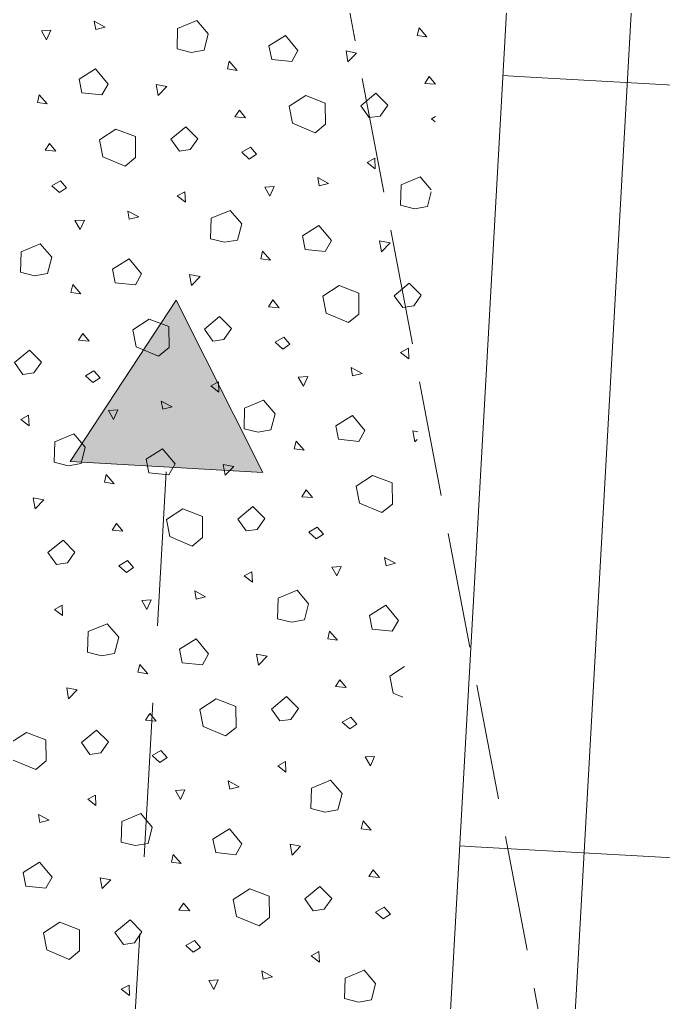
# Model space of a CAD drawing. Header units: metres. Extents: x -19025 to 34897, y -14024 to 26069.
# Drawn here: x -12058 to -11640, y 13887 to 14524 of the extents above; entities that cross this region are included whole.
import ezdxf

# ---------------------------------------------------------------- set-up
doc = ezdxf.new("R2010")
doc.units = ezdxf.units.M
doc.header["$MEASUREMENT"] = 0
doc.linetypes.add('Strichlinie eng', pattern=[0.1, 0.075, -0.025])
doc.linetypes.add('Strichlinie mittel', pattern=[0.15, 0.1, -0.05])
for name, color, linetype in [('212 Gefälle 2D', 7, 'Continuous'), ('221 Gefälledämmung 3D', 7, 'Continuous'), ('310 Dachkonstruktion massiv', 7, 'Continuous'), ('930 Beschriftung Allgemein', 7, 'Continuous')]:
    doc.layers.add(name, color=color, linetype=linetype)

# ---------------------------------------------------------------- blocks, each defined once
blk = doc.blocks.new('Linie_11_1', base_point=(-13.74539, 17.9849))
at = {"layer": '212 Gefälle 2D', "linetype": 'Continuous', "lineweight": 5, "true_color": 0xdd6f00}
blk.add_hatch(color=32, dxfattribs=at).paths.add_polyline_path([(-13.70756, 18.64522), (-13.77615, 18.54072), (-13.65135, 18.53357)])
at = {"layer": '212 Gefälle 2D', "color": 32, "linetype": 'Continuous', "lineweight": 5, "true_color": 0xdd6f00}
for p, q in [((-13.70756, 18.64522), (-13.77615, 18.54072)), ((-13.70756, 18.64522), (-13.65135, 18.53357)), ((-13.65135, 18.53357), (-13.77615, 18.54072))]:
    blk.add_line(p, q, dxfattribs=at)
at = {"layer": '212 Gefälle 2D', "color": 32, "linetype": 'Strichlinie mittel', "lineweight": 5, "true_color": 0xdd6f00}
blk.add_line((-13.74539, 17.9849), (-13.71375, 18.53714), dxfattribs=at)
blk = doc.blocks.new('Dachfläche_38_1', base_point=(-13.24519, 21.8148))
at = {"layer": '310 Dachkonstruktion massiv', "color": 7, "linetype": 'Continuous', "lineweight": 13, "flags": 128}
blk.add_lwpolyline([(-12.57075, 21.77699), (-13.24519, 21.8148), (-13.5032, 17.2121)], dxfattribs=at)
blk = doc.blocks.new('*X769')
at = {"layer": '930 Beschriftung Allgemein', "color": 254, "linetype": 'Continuous', "lineweight": 9, "true_color": 0xd4d4d4}
for p, q in [((-13.76053, 18.82607), (-13.75959, 18.82076)), ((-13.75347, 18.8223), (-13.76053, 18.82607)), ((-13.75959, 18.82076), (-13.75347, 18.8223)), ((-13.70649, 18.82143), (-13.70688, 18.80813)), ((-13.69416, 18.82657), (-13.70649, 18.82143)), ((-13.68669, 18.81785), (-13.69416, 18.82657)), ((-13.55, 18.82183), (-13.55117, 18.81683)), ((-13.54484, 18.81589), (-13.55, 18.82183)), ((-13.7887, 18.82028), (-13.79479, 18.81989)), ((-13.79479, 18.81989), (-13.79149, 18.81408)), ((-13.79149, 18.81408), (-13.7887, 18.82028)), ((-13.6894, 18.80733), (-13.68669, 18.81785)), ((-13.64731, 18.81012), (-13.63662, 18.81679)), ((-13.63662, 18.81679), (-13.62851, 18.80704)), ((-13.55117, 18.81683), (-13.54484, 18.81589)), ((-13.70688, 18.80813), (-13.69781, 18.80585)), ((-13.64553, 18.8013), (-13.64731, 18.81012)), ((-13.69781, 18.80585), (-13.6894, 18.80733)), ((-13.62851, 18.80704), (-13.63251, 18.79995)), ((-13.59733, 18.80676), (-13.59049, 18.80545)), ((-13.59608, 18.79967), (-13.59733, 18.80676)), ((-13.59049, 18.80545), (-13.59608, 18.79967)), ((-13.77041, 18.78841), (-13.75972, 18.79509)), ((-13.75972, 18.79509), (-13.75161, 18.78533)), ((-13.6731, 18.80012), (-13.67427, 18.79512)), ((-13.67427, 18.79512), (-13.66794, 18.79418)), ((-13.66794, 18.79418), (-13.6731, 18.80012)), ((-13.63251, 18.79995), (-13.64553, 18.8013)), ((-13.54627, 18.78579), (-13.5434, 18.79017)), ((-13.5434, 18.79017), (-13.53932, 18.78519)), ((-13.76863, 18.7796), (-13.77041, 18.78841)), ((-13.75161, 18.78533), (-13.75561, 18.77824)), ((-13.72043, 18.78505), (-13.71359, 18.78375)), ((-13.71919, 18.77797), (-13.72043, 18.78505)), ((-13.71359, 18.78375), (-13.71919, 18.77797)), ((-13.53932, 18.78519), (-13.54627, 18.78579)), ((-13.7962, 18.77841), (-13.79737, 18.77342)), ((-13.79104, 18.77248), (-13.7962, 18.77841)), ((-13.75561, 18.77824), (-13.76863, 18.7796)), ((-13.6235, 18.77783), (-13.63414, 18.77094)), ((-13.61078, 18.773), (-13.6235, 18.77783)), ((-13.57801, 18.77937), (-13.58777, 18.77127)), ((-13.57026, 18.77162), (-13.57801, 18.77937)), ((-13.79737, 18.77342), (-13.79104, 18.77248)), ((-13.63414, 18.77094), (-13.63197, 18.75991)), ((-13.61065, 18.75933), (-13.61078, 18.773)), ((-13.58777, 18.77127), (-13.5823, 18.76356)), ((-13.57518, 18.76459), (-13.57026, 18.77162)), ((-13.66937, 18.76408), (-13.6665, 18.76847)), ((-13.66242, 18.76348), (-13.66937, 18.76408)), ((-13.6665, 18.76847), (-13.66242, 18.76348)), ((-13.5823, 18.76356), (-13.57518, 18.76459)), ((-13.5394, 18.76422), (-13.54184, 18.76279)), ((-13.70112, 18.75767), (-13.71087, 18.74956)), ((-13.69336, 18.74991), (-13.70112, 18.75767)), ((-13.63197, 18.75991), (-13.61743, 18.7538)), ((-13.61743, 18.7538), (-13.61065, 18.75933)), ((-13.54184, 18.76279), (-13.5396, 18.76078)), ((-13.7466, 18.75613), (-13.75725, 18.74923)), ((-13.73388, 18.7513), (-13.7466, 18.75613)), ((-13.73375, 18.73763), (-13.73388, 18.7513)), ((-13.79247, 18.74237), (-13.7896, 18.74676)), ((-13.7896, 18.74676), (-13.78552, 18.74177)), ((-13.75725, 18.74923), (-13.75507, 18.7382)), ((-13.71087, 18.74956), (-13.7054, 18.74185)), ((-13.69828, 18.74288), (-13.69336, 18.74991)), ((-13.65936, 18.74435), (-13.66494, 18.74109)), ((-13.65536, 18.73981), (-13.65936, 18.74435)), ((-13.78552, 18.74177), (-13.79247, 18.74237)), ((-13.75507, 18.7382), (-13.74053, 18.7321)), ((-13.7054, 18.74185), (-13.69828, 18.74288)), ((-13.66494, 18.74109), (-13.66006, 18.7367)), ((-13.66006, 18.7367), (-13.65536, 18.73981)), ((-13.74053, 18.7321), (-13.73375, 18.73763)), ((-13.58365, 18.73448), (-13.57865, 18.73719)), ((-13.57836, 18.7304), (-13.58365, 18.73448)), ((-13.57865, 18.73719), (-13.57836, 18.7304)), ((-13.54936, 18.72518), (-13.56168, 18.72004)), ((-13.54207, 18.71667), (-13.54936, 18.72518)), ((-13.78246, 18.72265), (-13.78804, 18.71938)), ((-13.78804, 18.71938), (-13.78316, 18.71499)), ((-13.77846, 18.71811), (-13.78246, 18.72265)), ((-13.64389, 18.71888), (-13.64998, 18.7185)), ((-13.64668, 18.71269), (-13.64389, 18.71888)), ((-13.61572, 18.72468), (-13.61478, 18.71937)), ((-13.60867, 18.7209), (-13.61572, 18.72468)), ((-13.61478, 18.71937), (-13.60867, 18.7209)), ((-13.56168, 18.72004), (-13.56208, 18.70673)), ((-13.78316, 18.71499), (-13.77846, 18.71811)), ((-13.70675, 18.71278), (-13.70175, 18.71549)), ((-13.70146, 18.70869), (-13.70675, 18.71278)), ((-13.70175, 18.71549), (-13.70146, 18.70869)), ((-13.64998, 18.7185), (-13.64668, 18.71269)), ((-13.54459, 18.70594), (-13.54214, 18.71548)), ((-13.56208, 18.70673), (-13.553, 18.70445)), ((-13.553, 18.70445), (-13.54459, 18.70594)), ((-13.73882, 18.70297), (-13.73788, 18.69766)), ((-13.73177, 18.6992), (-13.73882, 18.70297)), ((-13.67246, 18.70347), (-13.68478, 18.69833)), ((-13.66499, 18.69475), (-13.67246, 18.70347)), ((-13.76699, 18.69718), (-13.77309, 18.69679)), ((-13.77309, 18.69679), (-13.76978, 18.69098)), ((-13.76978, 18.69098), (-13.76699, 18.69718)), ((-13.73788, 18.69766), (-13.73177, 18.6992)), ((-13.68478, 18.69833), (-13.68518, 18.68503)), ((-13.66769, 18.68423), (-13.66499, 18.69475)), ((-13.6256, 18.68701), (-13.61492, 18.69369)), ((-13.61492, 18.69369), (-13.60681, 18.68394)), ((-13.62382, 18.6782), (-13.6256, 18.68701)), ((-13.79556, 18.68176), (-13.80788, 18.67662)), ((-13.78809, 18.67304), (-13.79556, 18.68176)), ((-13.68518, 18.68503), (-13.6761, 18.68275)), ((-13.6761, 18.68275), (-13.66769, 18.68423)), ((-13.60681, 18.68394), (-13.6108, 18.67685)), ((-13.57563, 18.68365), (-13.56878, 18.68235)), ((-13.57438, 18.67657), (-13.57563, 18.68365)), ((-13.56878, 18.68235), (-13.57438, 18.67657)), ((-13.80788, 18.67662), (-13.80828, 18.66332)), ((-13.65139, 18.67702), (-13.65256, 18.67202)), ((-13.64624, 18.67108), (-13.65139, 18.67702)), ((-13.6108, 18.67685), (-13.62382, 18.6782)), ((-13.7908, 18.66252), (-13.78809, 18.67304)), ((-13.7487, 18.66531), (-13.73802, 18.67198)), ((-13.73802, 18.67198), (-13.72991, 18.66223)), ((-13.65256, 18.67202), (-13.64624, 18.67108)), ((-13.80828, 18.66332), (-13.7992, 18.66104)), ((-13.7992, 18.66104), (-13.7908, 18.66252)), ((-13.74692, 18.6565), (-13.7487, 18.66531)), ((-13.72991, 18.66223), (-13.73391, 18.65514)), ((-13.69873, 18.66195), (-13.69188, 18.66065)), ((-13.69748, 18.65487), (-13.69873, 18.66195)), ((-13.77449, 18.65531), (-13.77566, 18.65032)), ((-13.76934, 18.64938), (-13.77449, 18.65531)), ((-13.73391, 18.65514), (-13.74692, 18.6565)), ((-13.69188, 18.66065), (-13.69748, 18.65487)), ((-13.55631, 18.65627), (-13.56606, 18.64817)), ((-13.54855, 18.64851), (-13.55631, 18.65627)), ((-13.77566, 18.65032), (-13.76934, 18.64938)), ((-13.60179, 18.65473), (-13.61244, 18.64784)), ((-13.58907, 18.6499), (-13.60179, 18.65473)), ((-13.58894, 18.63623), (-13.58907, 18.6499)), ((-13.55347, 18.64149), (-13.54855, 18.64851)), ((-13.64767, 18.64098), (-13.64479, 18.64537)), ((-13.64479, 18.64537), (-13.64072, 18.64038)), ((-13.61244, 18.64784), (-13.61027, 18.63681)), ((-13.56606, 18.64817), (-13.56059, 18.64046)), ((-13.64072, 18.64038), (-13.64767, 18.64098)), ((-13.61027, 18.63681), (-13.59573, 18.6307)), ((-13.59573, 18.6307), (-13.58894, 18.63623)), ((-13.56059, 18.64046), (-13.55347, 18.64149)), ((-13.72489, 18.63303), (-13.73554, 18.62613)), ((-13.71217, 18.6282), (-13.72489, 18.63303)), ((-13.67941, 18.63457), (-13.68916, 18.62646)), ((-13.67165, 18.62681), (-13.67941, 18.63457)), ((-13.77077, 18.61927), (-13.76789, 18.62366)), ((-13.76789, 18.62366), (-13.76382, 18.61867)), ((-13.73554, 18.62613), (-13.73337, 18.6151)), ((-13.71205, 18.61453), (-13.71217, 18.6282)), ((-13.68916, 18.62646), (-13.68369, 18.61875)), ((-13.67657, 18.61978), (-13.67165, 18.62681)), ((-13.76382, 18.61867), (-13.77077, 18.61927)), ((-13.68369, 18.61875), (-13.67657, 18.61978)), ((-13.63765, 18.62125), (-13.64324, 18.61799)), ((-13.64324, 18.61799), (-13.63836, 18.6136)), ((-13.63836, 18.6136), (-13.63366, 18.61671)), ((-13.63366, 18.61671), (-13.63765, 18.62125)), ((-13.80251, 18.61286), (-13.81226, 18.60475)), ((-13.79475, 18.6051), (-13.80251, 18.61286)), ((-13.73337, 18.6151), (-13.71883, 18.609)), ((-13.71883, 18.609), (-13.71205, 18.61453)), ((-13.56194, 18.61138), (-13.55694, 18.61409)), ((-13.55666, 18.6073), (-13.56194, 18.61138)), ((-13.55694, 18.61409), (-13.55666, 18.6073)), ((-13.81226, 18.60475), (-13.8068, 18.59705)), ((-13.79967, 18.59807), (-13.79475, 18.6051)), ((-13.8068, 18.59705), (-13.79967, 18.59807)), ((-13.76075, 18.59955), (-13.76634, 18.59628)), ((-13.75676, 18.595), (-13.76075, 18.59955)), ((-13.59401, 18.60158), (-13.59308, 18.59627)), ((-13.58696, 18.5978), (-13.59401, 18.60158)), ((-13.59308, 18.59627), (-13.58696, 18.5978)), ((-13.76634, 18.59628), (-13.76146, 18.59189)), ((-13.76146, 18.59189), (-13.75676, 18.595)), ((-13.68504, 18.58968), (-13.68004, 18.59238)), ((-13.68004, 18.59238), (-13.67976, 18.58559)), ((-13.62219, 18.59578), (-13.62828, 18.59539)), ((-13.62828, 18.59539), (-13.62497, 18.58959)), ((-13.62497, 18.58959), (-13.62219, 18.59578)), ((-13.67976, 18.58559), (-13.68504, 18.58968)), ((-13.71711, 18.57987), (-13.71618, 18.57456)), ((-13.71006, 18.57609), (-13.71711, 18.57987)), ((-13.65075, 18.58037), (-13.66308, 18.57523)), ((-13.64328, 18.57165), (-13.65075, 18.58037)), ((-13.74529, 18.57408), (-13.75138, 18.57369)), ((-13.75138, 18.57369), (-13.74807, 18.56788)), ((-13.74807, 18.56788), (-13.74529, 18.57408)), ((-13.71618, 18.57456), (-13.71006, 18.57609)), ((-13.66308, 18.57523), (-13.66347, 18.56193)), ((-13.80814, 18.56797), (-13.80314, 18.57068)), ((-13.80286, 18.56388), (-13.80814, 18.56797)), ((-13.80314, 18.57068), (-13.80286, 18.56388)), ((-13.64599, 18.56113), (-13.64328, 18.57165)), ((-13.6039, 18.56391), (-13.59321, 18.57059)), ((-13.59321, 18.57059), (-13.5851, 18.56084)), ((-13.66347, 18.56193), (-13.6544, 18.55965)), ((-13.6544, 18.55965), (-13.64599, 18.56113)), ((-13.60212, 18.5551), (-13.6039, 18.56391)), ((-13.5851, 18.56084), (-13.5891, 18.55374)), ((-13.55392, 18.56055), (-13.55085, 18.55997)), ((-13.55267, 18.55347), (-13.55392, 18.56055)), ((-13.78618, 18.55352), (-13.78657, 18.54022)), ((-13.77385, 18.55866), (-13.78618, 18.55352)), ((-13.76638, 18.54994), (-13.77385, 18.55866)), ((-13.62968, 18.55392), (-13.63086, 18.54892)), ((-13.62453, 18.54798), (-13.62968, 18.55392)), ((-13.5891, 18.55374), (-13.60212, 18.5551)), ((-13.55113, 18.55506), (-13.55267, 18.55347)), ((-13.76909, 18.53942), (-13.76638, 18.54994)), ((-13.727, 18.54221), (-13.71631, 18.54888)), ((-13.71631, 18.54888), (-13.7082, 18.53913)), ((-13.63086, 18.54892), (-13.62453, 18.54798)), ((-13.78657, 18.54022), (-13.7775, 18.53794)), ((-13.72522, 18.53339), (-13.727, 18.54221)), ((-13.7775, 18.53794), (-13.76909, 18.53942)), ((-13.7082, 18.53913), (-13.7122, 18.53204)), ((-13.67702, 18.53885), (-13.67018, 18.53754)), ((-13.67577, 18.53177), (-13.67702, 18.53885)), ((-13.67018, 18.53754), (-13.67577, 18.53177)), ((-13.75279, 18.53221), (-13.75396, 18.52721)), ((-13.74763, 18.52628), (-13.75279, 18.53221)), ((-13.7122, 18.53204), (-13.72522, 18.53339)), ((-13.58008, 18.53163), (-13.59073, 18.52473)), ((-13.56737, 18.5268), (-13.58008, 18.53163)), ((-13.75396, 18.52721), (-13.74763, 18.52628)), ((-13.62596, 18.51788), (-13.62308, 18.52226)), ((-13.62308, 18.52226), (-13.61901, 18.51728)), ((-13.59073, 18.52473), (-13.58856, 18.51371)), ((-13.56724, 18.51313), (-13.56737, 18.5268)), ((-13.80012, 18.51714), (-13.79328, 18.51584)), ((-13.79887, 18.51006), (-13.80012, 18.51714)), ((-13.79328, 18.51584), (-13.79887, 18.51006)), ((-13.61901, 18.51728), (-13.62596, 18.51788)), ((-13.70318, 18.50993), (-13.71383, 18.50303)), ((-13.69047, 18.50509), (-13.70318, 18.50993)), ((-13.6577, 18.51147), (-13.66745, 18.50336)), ((-13.64995, 18.50371), (-13.6577, 18.51147)), ((-13.58856, 18.51371), (-13.57402, 18.5076)), ((-13.57402, 18.5076), (-13.56724, 18.51313)), ((-13.71383, 18.50303), (-13.71166, 18.492)), ((-13.69034, 18.49143), (-13.69047, 18.50509)), ((-13.66745, 18.50336), (-13.66199, 18.49565)), ((-13.65487, 18.49668), (-13.64995, 18.50371)), ((-13.74906, 18.49617), (-13.74619, 18.50056)), ((-13.74211, 18.49557), (-13.74906, 18.49617)), ((-13.74619, 18.50056), (-13.74211, 18.49557)), ((-13.66199, 18.49565), (-13.65487, 18.49668)), ((-13.61595, 18.49815), (-13.62153, 18.49489)), ((-13.61195, 18.49361), (-13.61595, 18.49815)), ((-13.7808, 18.48976), (-13.79056, 18.48165)), ((-13.77305, 18.482), (-13.7808, 18.48976)), ((-13.71166, 18.492), (-13.69712, 18.4859)), ((-13.69712, 18.4859), (-13.69034, 18.49143)), ((-13.62153, 18.49489), (-13.61665, 18.4905)), ((-13.61665, 18.4905), (-13.61195, 18.49361)), ((-13.79056, 18.48165), (-13.78509, 18.47395)), ((-13.77797, 18.47497), (-13.77305, 18.482)), ((-13.57231, 18.47848), (-13.57137, 18.47316)), ((-13.56525, 18.4747), (-13.57231, 18.47848)), ((-13.78509, 18.47395), (-13.77797, 18.47497)), ((-13.73905, 18.47645), (-13.74463, 18.47318)), ((-13.74463, 18.47318), (-13.73975, 18.46879)), ((-13.73975, 18.46879), (-13.73505, 18.4719)), ((-13.73505, 18.4719), (-13.73905, 18.47645)), ((-13.60048, 18.47268), (-13.60657, 18.47229)), ((-13.60657, 18.47229), (-13.60327, 18.46649)), ((-13.60327, 18.46649), (-13.60048, 18.47268)), ((-13.57137, 18.47316), (-13.56525, 18.4747)), ((-13.66334, 18.46658), (-13.65834, 18.46928)), ((-13.65805, 18.46249), (-13.66334, 18.46658)), ((-13.65834, 18.46928), (-13.65805, 18.46249)), ((-13.69541, 18.45677), (-13.69447, 18.45146)), ((-13.68835, 18.45299), (-13.69541, 18.45677)), ((-13.69447, 18.45146), (-13.68835, 18.45299)), ((-13.64137, 18.45213), (-13.64176, 18.43883)), ((-13.62904, 18.45727), (-13.64137, 18.45213)), ((-13.62157, 18.44855), (-13.62904, 18.45727)), ((-13.78644, 18.44487), (-13.78144, 18.44758)), ((-13.78115, 18.44078), (-13.78644, 18.44487)), ((-13.78144, 18.44758), (-13.78115, 18.44078)), ((-13.72358, 18.45098), (-13.72967, 18.45059)), ((-13.72967, 18.45059), (-13.72637, 18.44478)), ((-13.72637, 18.44478), (-13.72358, 18.45098)), ((-13.62428, 18.43803), (-13.62157, 18.44855)), ((-13.58219, 18.44081), (-13.5715, 18.44749)), ((-13.5715, 18.44749), (-13.5634, 18.43774)), ((-13.64176, 18.43883), (-13.63269, 18.43655)), ((-13.58041, 18.432), (-13.58219, 18.44081)), ((-13.75214, 18.43556), (-13.76447, 18.43042)), ((-13.74467, 18.42684), (-13.75214, 18.43556)), ((-13.63269, 18.43655), (-13.62428, 18.43803)), ((-13.56739, 18.43064), (-13.58041, 18.432)), ((-13.5634, 18.43774), (-13.56739, 18.43064)), ((-13.76447, 18.43042), (-13.76487, 18.41712)), ((-13.74738, 18.41632), (-13.74467, 18.42684)), ((-13.70529, 18.41911), (-13.6946, 18.42578)), ((-13.6946, 18.42578), (-13.6865, 18.41603)), ((-13.60798, 18.43082), (-13.60915, 18.42582)), ((-13.60915, 18.42582), (-13.60282, 18.42488)), ((-13.60282, 18.42488), (-13.60798, 18.43082)), ((-13.76487, 18.41712), (-13.75579, 18.41484)), ((-13.75579, 18.41484), (-13.74738, 18.41632)), ((-13.70351, 18.41029), (-13.70529, 18.41911)), ((-13.6865, 18.41603), (-13.69049, 18.40894)), ((-13.65532, 18.41575), (-13.64847, 18.41444)), ((-13.65407, 18.40867), (-13.65532, 18.41575)), ((-13.64847, 18.41444), (-13.65407, 18.40867)), ((-13.73108, 18.40911), (-13.73225, 18.40411)), ((-13.72593, 18.40318), (-13.73108, 18.40911)), ((-13.69049, 18.40894), (-13.70351, 18.41029)), ((-13.55938, 18.40788), (-13.56903, 18.40163)), ((-13.73225, 18.40411), (-13.72593, 18.40318)), ((-13.56903, 18.40163), (-13.56685, 18.39061)), ((-13.77842, 18.39404), (-13.77157, 18.39274)), ((-13.77717, 18.38696), (-13.77842, 18.39404)), ((-13.60426, 18.39478), (-13.60138, 18.39916)), ((-13.5973, 18.39418), (-13.60426, 18.39478)), ((-13.60138, 18.39916), (-13.5973, 18.39418)), ((-13.77157, 18.39274), (-13.77717, 18.38696)), ((-13.636, 18.38837), (-13.64575, 18.38026)), ((-13.62824, 18.38061), (-13.636, 18.38837)), ((-13.56685, 18.39061), (-13.5605, 18.38794)), ((-13.68148, 18.38682), (-13.69213, 18.37993)), ((-13.66876, 18.38199), (-13.68148, 18.38682)), ((-13.66863, 18.36833), (-13.66876, 18.38199)), ((-13.72736, 18.37307), (-13.72448, 18.37746)), ((-13.72448, 18.37746), (-13.72041, 18.37247)), ((-13.69213, 18.37993), (-13.68995, 18.3689)), ((-13.64575, 18.38026), (-13.64028, 18.37255)), ((-13.63316, 18.37358), (-13.62824, 18.38061)), ((-13.59424, 18.37505), (-13.59983, 18.37179)), ((-13.59025, 18.37051), (-13.59424, 18.37505)), ((-13.72041, 18.37247), (-13.72736, 18.37307)), ((-13.68995, 18.3689), (-13.67542, 18.36279)), ((-13.67542, 18.36279), (-13.66863, 18.36833)), ((-13.64028, 18.37255), (-13.63316, 18.37358)), ((-13.59983, 18.37179), (-13.59494, 18.3674)), ((-13.59494, 18.3674), (-13.59025, 18.37051)), ((-13.80458, 18.36512), (-13.81523, 18.35822)), ((-13.79186, 18.36029), (-13.80458, 18.36512)), ((-13.7591, 18.36666), (-13.76885, 18.35855)), ((-13.75134, 18.3589), (-13.7591, 18.36666)), ((-13.79173, 18.34662), (-13.79186, 18.36029)), ((-13.76885, 18.35855), (-13.76338, 18.35084)), ((-13.75626, 18.35187), (-13.75134, 18.3589)), ((-13.76338, 18.35084), (-13.75626, 18.35187)), ((-13.71734, 18.35335), (-13.72293, 18.35008)), ((-13.72293, 18.35008), (-13.71805, 18.34569)), ((-13.71335, 18.3488), (-13.71734, 18.35335)), ((-13.57877, 18.34958), (-13.58487, 18.34919)), ((-13.58487, 18.34919), (-13.58156, 18.34339)), ((-13.58156, 18.34339), (-13.57877, 18.34958)), ((-13.81306, 18.3472), (-13.79852, 18.34109)), ((-13.79852, 18.34109), (-13.79173, 18.34662)), ((-13.71805, 18.34569), (-13.71335, 18.3488)), ((-13.64163, 18.34348), (-13.63663, 18.34618)), ((-13.63635, 18.33939), (-13.64163, 18.34348)), ((-13.63663, 18.34618), (-13.63635, 18.33939)), ((-13.6737, 18.33367), (-13.67277, 18.32836)), ((-13.66665, 18.32989), (-13.6737, 18.33367)), ((-13.60734, 18.33417), (-13.61967, 18.32903)), ((-13.59987, 18.32545), (-13.60734, 18.33417)), ((-13.76473, 18.32177), (-13.75973, 18.32448)), ((-13.75973, 18.32448), (-13.75945, 18.31768)), ((-13.70188, 18.32788), (-13.70797, 18.32749)), ((-13.70797, 18.32749), (-13.70466, 18.32168)), ((-13.70466, 18.32168), (-13.70188, 18.32788)), ((-13.67277, 18.32836), (-13.66665, 18.32989)), ((-13.61967, 18.32903), (-13.62006, 18.31572)), ((-13.60258, 18.31493), (-13.59987, 18.32545)), ((-13.75945, 18.31768), (-13.76473, 18.32177)), ((-13.7968, 18.31196), (-13.79587, 18.30665)), ((-13.78975, 18.30819), (-13.7968, 18.31196)), ((-13.73044, 18.31246), (-13.74277, 18.30732)), ((-13.72297, 18.30374), (-13.73044, 18.31246)), ((-13.62006, 18.31572), (-13.61099, 18.31344)), ((-13.61099, 18.31344), (-13.60258, 18.31493)), ((-13.79587, 18.30665), (-13.78975, 18.30819)), ((-13.74277, 18.30732), (-13.74316, 18.29402)), ((-13.58627, 18.30772), (-13.58744, 18.30272)), ((-13.58112, 18.30178), (-13.58627, 18.30772)), ((-13.72568, 18.29322), (-13.72297, 18.30374)), ((-13.68359, 18.29601), (-13.6729, 18.30268)), ((-13.6729, 18.30268), (-13.66479, 18.29293)), ((-13.58744, 18.30272), (-13.58112, 18.30178)), ((-13.74316, 18.29402), (-13.73409, 18.29174)), ((-13.73409, 18.29174), (-13.72568, 18.29322)), ((-13.6818, 18.28719), (-13.68359, 18.29601)), ((-13.66479, 18.29293), (-13.66879, 18.28584)), ((-13.63361, 18.29265), (-13.62676, 18.29134)), ((-13.63236, 18.28556), (-13.63361, 18.29265)), ((-13.70937, 18.28601), (-13.71055, 18.28101)), ((-13.70422, 18.28007), (-13.70937, 18.28601)), ((-13.66879, 18.28584), (-13.6818, 18.28719)), ((-13.62676, 18.29134), (-13.63236, 18.28556)), ((-13.80669, 18.2743), (-13.796, 18.28098)), ((-13.796, 18.28098), (-13.78789, 18.27122)), ((-13.71055, 18.28101), (-13.70422, 18.28007)), ((-13.80491, 18.26549), (-13.80669, 18.2743)), ((-13.58255, 18.27168), (-13.57967, 18.27606)), ((-13.57967, 18.27606), (-13.5756, 18.27108)), ((-13.78789, 18.27122), (-13.79189, 18.26413)), ((-13.75671, 18.27094), (-13.74986, 18.26964)), ((-13.75546, 18.26386), (-13.75671, 18.27094)), ((-13.74986, 18.26964), (-13.75546, 18.26386)), ((-13.5756, 18.27108), (-13.58255, 18.27168)), ((-13.79189, 18.26413), (-13.80491, 18.26549)), ((-13.65977, 18.26372), (-13.67042, 18.25683)), ((-13.64706, 18.25889), (-13.65977, 18.26372)), ((-13.61429, 18.26526), (-13.62404, 18.25716)), ((-13.60653, 18.25751), (-13.61429, 18.26526)), ((-13.70565, 18.24997), (-13.70277, 18.25436)), ((-13.70277, 18.25436), (-13.6987, 18.24937)), ((-13.67042, 18.25683), (-13.66825, 18.2458)), ((-13.64693, 18.24522), (-13.64706, 18.25889)), ((-13.62404, 18.25716), (-13.61858, 18.24945)), ((-13.61146, 18.25048), (-13.60653, 18.25751)), ((-13.6987, 18.24937), (-13.70565, 18.24997)), ((-13.61858, 18.24945), (-13.61146, 18.25048)), ((-13.57253, 18.25195), (-13.57812, 18.24868)), ((-13.57812, 18.24868), (-13.57324, 18.2443)), ((-13.57324, 18.2443), (-13.56854, 18.24741)), ((-13.56854, 18.24741), (-13.57253, 18.25195)), ((-13.78287, 18.24202), (-13.79352, 18.23512)), ((-13.77016, 18.23719), (-13.78287, 18.24202)), ((-13.73739, 18.24356), (-13.74714, 18.23545)), ((-13.72964, 18.2358), (-13.73739, 18.24356)), ((-13.66825, 18.2458), (-13.65371, 18.23969)), ((-13.65371, 18.23969), (-13.64693, 18.24522)), ((-13.79352, 18.23512), (-13.79135, 18.22409)), ((-13.77003, 18.22352), (-13.77016, 18.23719)), ((-13.74714, 18.23545), (-13.74168, 18.22774)), ((-13.73456, 18.22877), (-13.72964, 18.2358)), ((-13.74168, 18.22774), (-13.73456, 18.22877)), ((-13.69564, 18.23024), (-13.70122, 18.22698)), ((-13.69164, 18.2257), (-13.69564, 18.23024)), ((-13.79135, 18.22409), (-13.77681, 18.21799)), ((-13.77681, 18.21799), (-13.77003, 18.22352)), ((-13.70122, 18.22698), (-13.69634, 18.22259)), ((-13.69634, 18.22259), (-13.69164, 18.2257)), ((-13.61992, 18.22037), (-13.61492, 18.22308)), ((-13.61492, 18.22308), (-13.61464, 18.21629)), ((-13.61464, 18.21629), (-13.61992, 18.22037)), ((-13.652, 18.21057), (-13.65106, 18.20526)), ((-13.64494, 18.20679), (-13.652, 18.21057)), ((-13.58563, 18.21107), (-13.59796, 18.20593)), ((-13.57816, 18.20234), (-13.58563, 18.21107)), ((-13.68017, 18.20477), (-13.68626, 18.20439)), ((-13.68626, 18.20439), (-13.68296, 18.19858)), ((-13.68296, 18.19858), (-13.68017, 18.20477)), ((-13.65106, 18.20526), (-13.64494, 18.20679)), ((-13.59796, 18.20593), (-13.59835, 18.19262)), ((-13.74302, 18.19867), (-13.73803, 18.20138)), ((-13.73774, 18.19458), (-13.74302, 18.19867)), ((-13.73803, 18.20138), (-13.73774, 18.19458)), ((-13.58087, 18.19183), (-13.57816, 18.20234)), ((-13.59835, 18.19262), (-13.58928, 18.19034)), ((-13.58928, 18.19034), (-13.58087, 18.19183))]:
    blk.add_line(p, q, dxfattribs=at)
blk = doc.blocks.new('Schraffur_2_1', base_point=(4.65639, 0))
at = {"layer": '930 Beschriftung Allgemein', "color": 254, "linetype": 'Strichlinie mittel', "lineweight": 9, "true_color": 0xd4d4d4}
blk.add_blockref('*X769', (0, 0), dxfattribs=at)
blk = doc.blocks.new('Dachfläche_78_1', base_point=(-13.46946, 17.32928))
at = {"layer": '221 Gefälledämmung 3D', "color": 32, "linetype": 'Strichlinie eng', "lineweight": 5, "true_color": 0xdd6f00, "flags": 128}
blk.add_lwpolyline([(-13.46946, 17.32928), (-13.43319, 17.9763), (-14.13803, 21.70457), (-14.38034, 17.38146)], close=True, dxfattribs=at)
blk = doc.blocks.new('*X940')
at = {"layer": '310 Dachkonstruktion massiv', "color": 253, "linetype": 'Continuous', "lineweight": 9, "true_color": 0x9f9f9f}
for p, q in [((-13.48563, 18.79023), (-13.49566, 18.79079)), ((-13.49566, 18.79079), (-13.48563, 18.79023)), ((-12.98641, 18.76224), (-13.48563, 18.79023)), ((-13.48563, 18.79023), (-12.98641, 18.76224)), ((-13.51361, 18.29101), (-13.52365, 18.29157)), ((-13.52365, 18.29157), (-13.51361, 18.29101)), ((-13.0144, 18.26302), (-13.51361, 18.29101)), ((-13.51361, 18.29101), (-13.0144, 18.26302))]:
    blk.add_line(p, q, dxfattribs=at)
blk = doc.blocks.new('Dachfläche_82_1', base_point=(-13.31554, 22.004))
at = {"layer": '310 Dachkonstruktion massiv', "color": 7, "linetype": 'Continuous', "lineweight": 13, "flags": 128}
blk.add_lwpolyline([(-13.31554, 22.004), (-13.5951, 17.01694), (-12.92066, 16.97913)], dxfattribs=at)
at = {"layer": '310 Dachkonstruktion massiv', "color": 7, "linetype": 'Continuous', "lineweight": 13}
blk.add_blockref('*X940', (0, 0), dxfattribs=at)

msp = doc.modelspace()

# ---------------------------------------------------------------- block references
at = {"layer": '212 Gefälle 2D', "color": 32, "linetype": 'Strichlinie mittel', "lineweight": 5, "true_color": 0xdd6f00, "xscale": 1000, "yscale": 1000, "zscale": 1000}
msp.add_blockref('Linie_11_1', (-11994.059, 13681.836), dxfattribs=at)
at = {"layer": '221 Gefälledämmung 3D', "color": 32, "linetype": 'Strichlinie eng', "lineweight": 5, "true_color": 0xdd6f00, "xscale": 1000, "yscale": 1000, "zscale": 1000}
msp.add_blockref('Dachfläche_78_1', (-11718.136, 13026.208), dxfattribs=at)
at = {"layer": '310 Dachkonstruktion massiv', "color": 7, "linetype": 'Continuous', "lineweight": 13, "xscale": 1000, "yscale": 1000, "zscale": 1000}
for name, p in [('Dachfläche_82_1', (-11564.208, 17700.934)), ('Dachfläche_38_1', (-11493.859, 17511.729))]:
    msp.add_blockref(name, p, dxfattribs=at)
at = {"layer": '930 Beschriftung Allgemein', "color": 254, "linetype": 'Strichlinie mittel', "lineweight": 9, "true_color": 0xd4d4d4, "xscale": 1000, "yscale": 1000, "zscale": 1000}
msp.add_blockref('Schraffur_2_1', (6407.716, -4303.067), dxfattribs=at)

doc.saveas('drawing.dxf')
